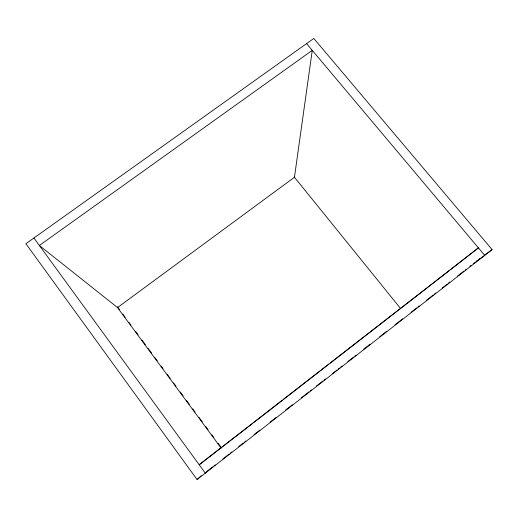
<?xml version="1.0" encoding="UTF-8"?>
<svg xmlns="http://www.w3.org/2000/svg" width="518" height="518" viewBox="0 0 518 518"><rect width="100%" height="100%" fill="white"/><g stroke="black" fill="none" stroke-linecap="round" stroke-linejoin="round"><path stroke-width="0.78" d="M208.223 470.344L205.296 473.122L33.916 238.015M197.067 479.538L492.1 249.624L313.817 38.461L25.9 243.732L197.067 479.538L201.185 475.712M208.191 470.37L212.658 466.893M213.934 465.896L215.21 464.905M222.863 458.942L229.234 453.975M230.51 452.978L231.786 451.987M238.804 446.522L243.266 443.039M244.541 442.048L245.817 441.051M254.105 434.596L259.848 430.121M270.046 422.17L276.424 417.204M285.353 410.25L292.366 404.785M301.295 397.824L308.948 391.861M310.224 390.87L311.499 389.873M316.602 385.904L322.979 380.931M324.255 379.94L325.531 378.943M332.543 373.478L337.004 370.001M338.28 369.004L339.555 368.013M340.831 367.022L342.107 366.025M347.85 361.551L353.587 357.083M354.862 356.086L356.138 355.095M363.791 349.132L370.169 344.166M379.733 336.713L386.745 331.242M395.033 324.786L402.687 318.823M410.981 312.36L416.718 307.893M417.994 306.896L419.269 305.905M426.282 300.44L433.294 294.975M434.57 293.978L435.845 292.987M442.223 288.014L447.325 284.039M448.601 283.048L449.877 282.051M457.53 276.094L463.908 271.121M465.183 270.131L466.459 269.133M252.227 423.743L199.197 464.75L478.399 247.857L450.88 269.412M253.509 422.746L282.252 400.42M283.527 399.423L328.878 364.193M330.154 363.202L449.598 270.409M476.586 261.085L477.874 260.133M479.169 259.175L480.464 258.223M484.343 255.355L492.1 249.624M469.845 266.343L471.14 265.391M473.471 263.668L484.719 255.374L306.591 43.616M294.295 177.059L400.524 308.437M117.502 306.889L119.418 309.492M122.772 314.037L125.168 317.281M129.001 322.481L130.918 325.077M135.703 331.572L138.099 334.822M141.932 340.015L145.286 344.567M148.161 348.459L151.515 353.011M154.863 357.556L157.258 360.8M161.092 365.999L163.008 368.596M167.32 374.443L170.195 378.341M173.543 382.886L175.939 386.137M180.251 391.977L183.126 395.875M186.48 400.427L189.348 404.318M192.702 408.87L195.098 412.114M198.931 417.314L202.285 421.859M205.64 426.405L208.029 429.655M211.862 434.848L213.779 437.445M218.091 443.291L220.966 447.189M117.249 307.206L221.147 448.128M312.27 50.363L294.451 177.253L117.515 307.569L39.362 245.487L312.27 50.363"/></g></svg>
